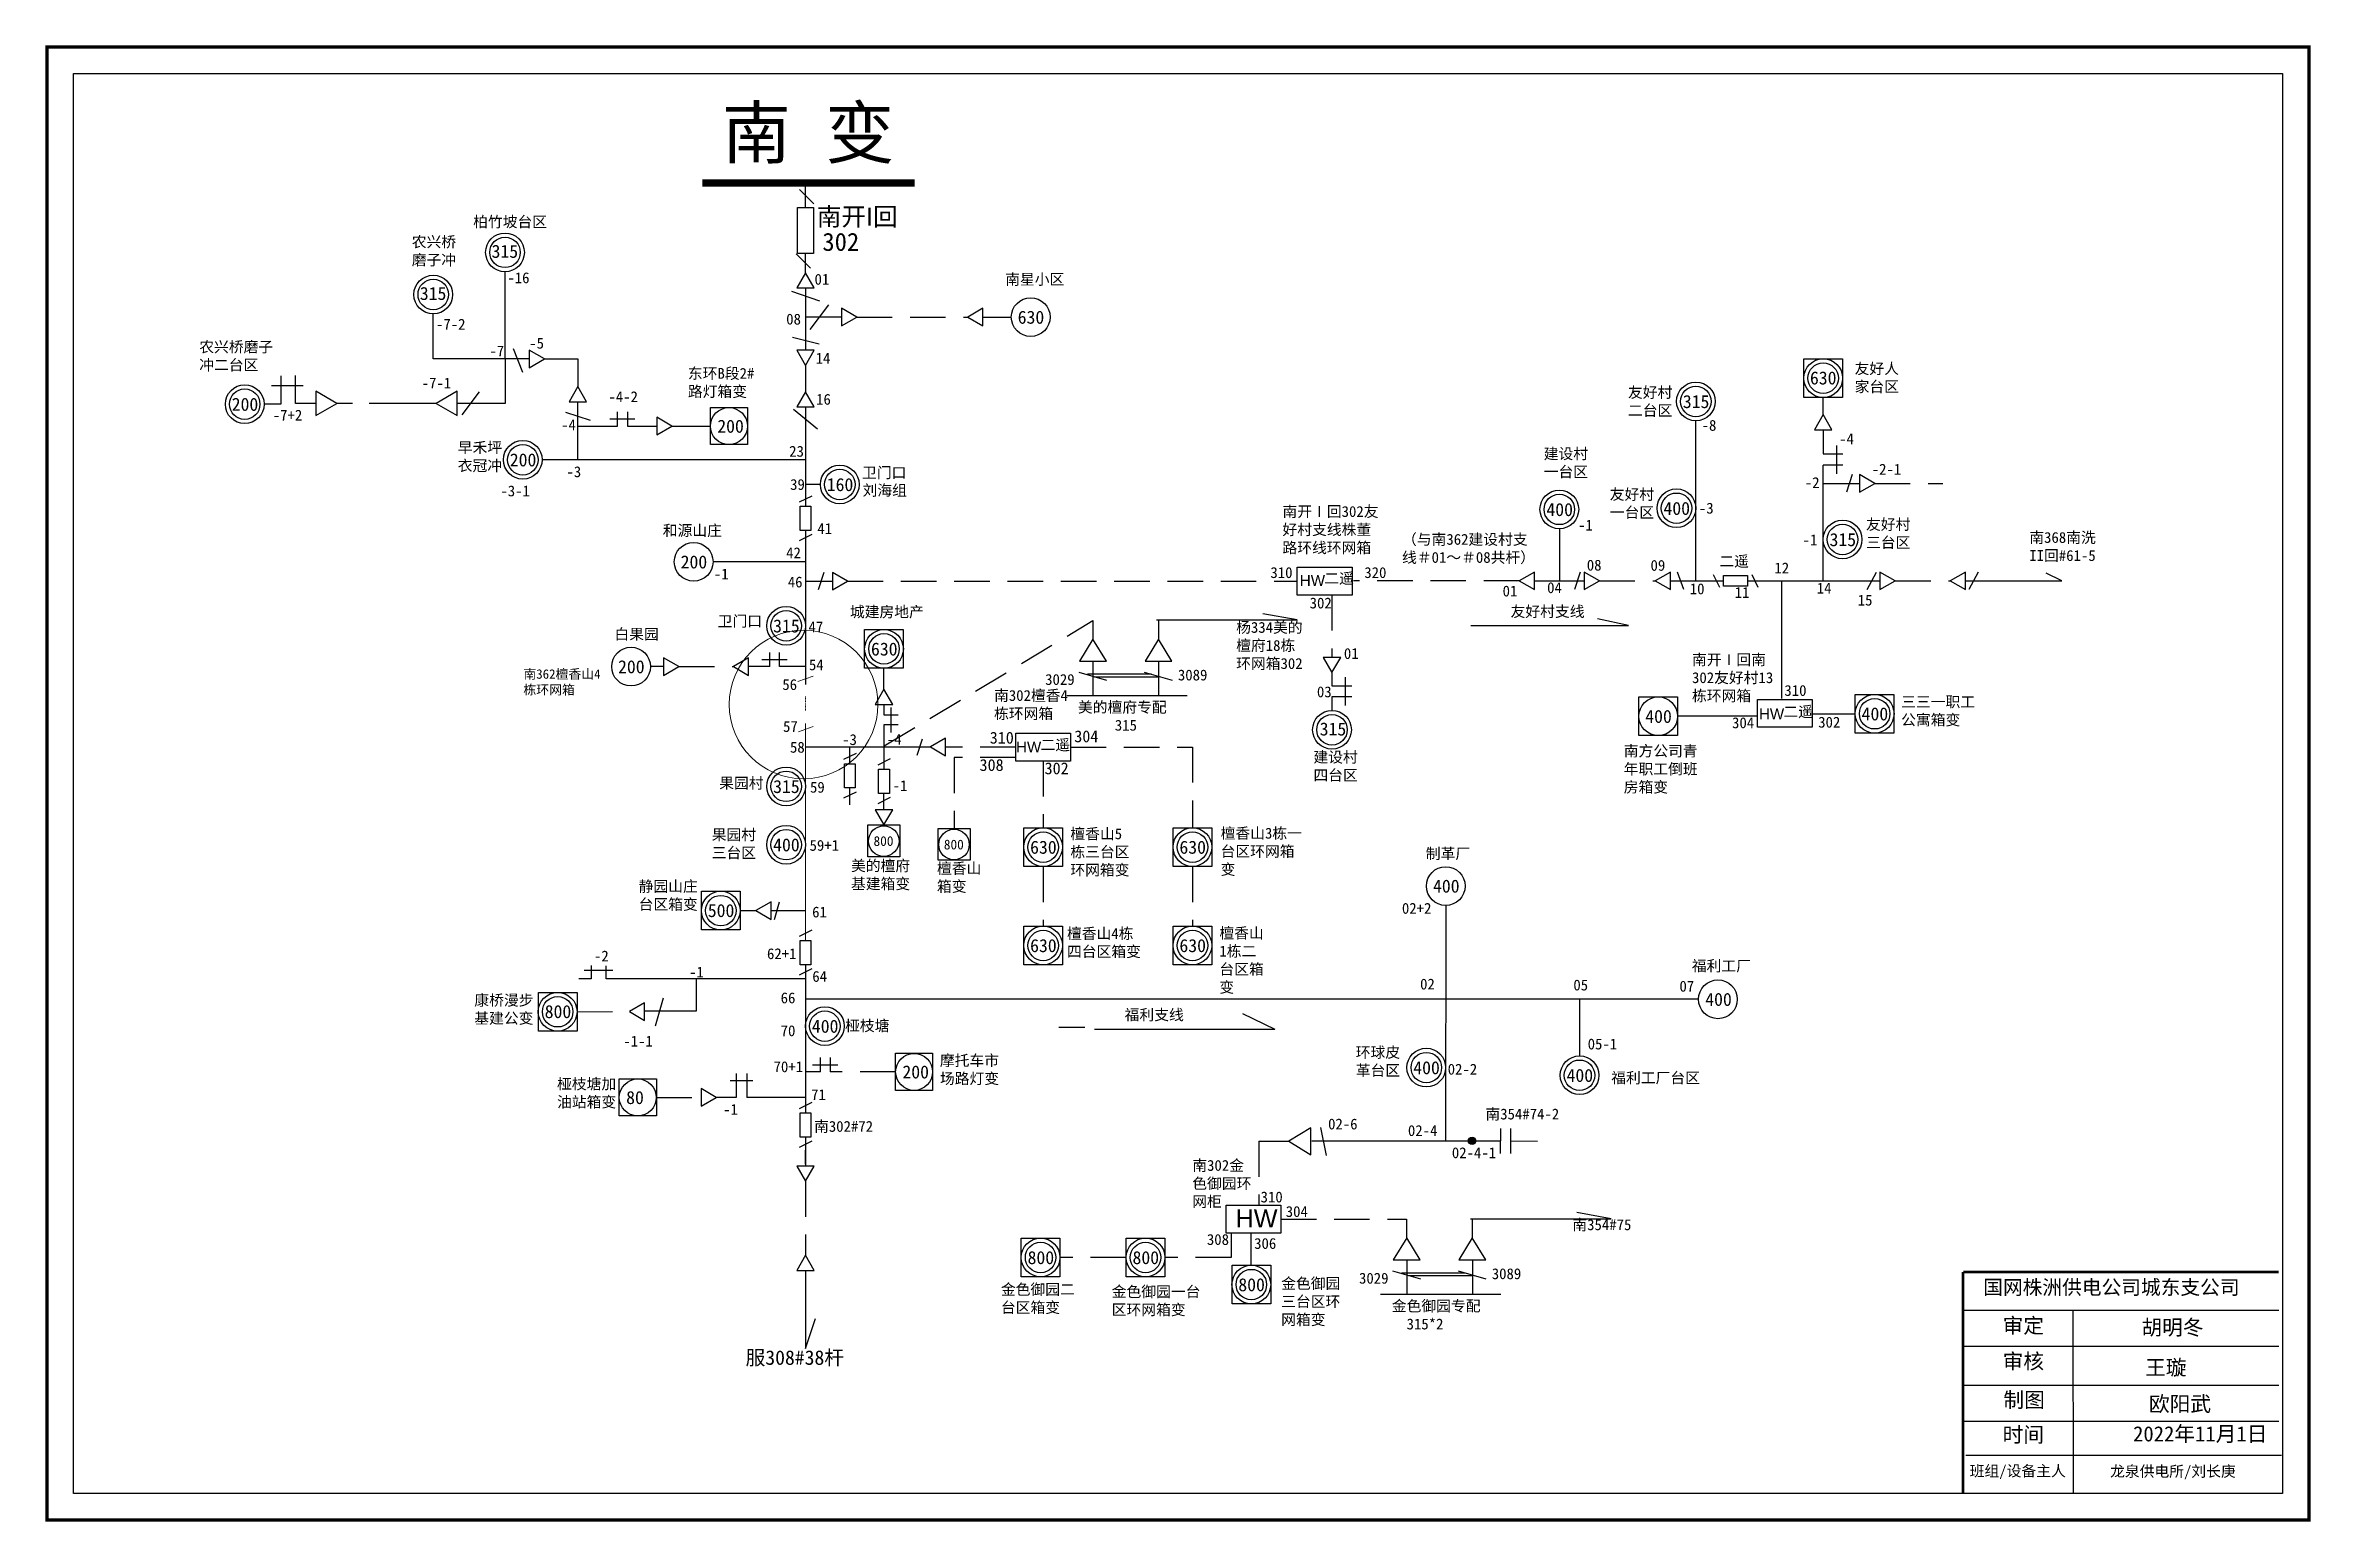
# Model space of a CAD drawing. Extents: x 18 to 332, y 9 to 213.
import ezdxf

# ---------------------------------------------------------------- set-up
doc = ezdxf.new("R2010")
doc.units = 0
doc.header["$LTSCALE"] = 0.774411
for name, pattern in [('ACAD_ISO02W100', [15, 12, -3]), ('DASHDOT', [1, 0.5, -0.25, 0, -0.25]), ('DASHED2', [9.525, 6.35, -3.175])]:
    doc.linetypes.add(name, pattern=pattern)
doc.layers.get('0').update_dxf_attribs({"linetype": 'CONTINUOUS'})
doc.layers.add('0-RefEdit0', color=7, linetype='CONTINUOUS')
doc.layers.add('Layer2', color=1, linetype='CONTINUOUS')
doc.styles.add('仿宋_txtstyle_2.00_0_0', font='simsun.ttc', dxfattribs={"height": 2})
doc.styles.add('宋体_txtstyle_0.00_0_0', font='')
doc.styles.add('宋体_txtstyle_1.50_0_0', font='SIMSUN.TTC', dxfattribs={"height": 1.5})
doc.styles.add('宋体_txtstyle_2.10_0_0', font='SIMSUN.TTC', dxfattribs={"height": 2.1})
doc.styles.add('宋体_txtstyle_2.50_0_0', font='', dxfattribs={"height": 2.5})
doc.styles.add('宋体_txtstyle_5.91_0_0', font='', dxfattribs={"height": 5.910833})
doc.styles.add('宋体_txtstyle_6.53_0_0', font='', dxfattribs={"height": 6.525512})
doc.styles.get('宋体_txtstyle_0.00_0_0').set_extended_font_data('宋体')
doc.styles.get('宋体_txtstyle_2.50_0_0').set_extended_font_data('宋体')
doc.styles.get('宋体_txtstyle_5.91_0_0').set_extended_font_data('宋体')
doc.styles.get('宋体_txtstyle_6.53_0_0').set_extended_font_data('宋体')

msp = doc.modelspace()

# ---------------------------------------------------------------- hatches: boundary and pattern name
at = {"linetype": 'Continuous'}
h = msp.add_hatch(color=0, dxfattribs=at)
edge = h.paths.add_edge_path()
edge.add_arc((215.59, 61.62), 0.523, 0, 360)

# ---------------------------------------------------------------- linework, layer by layer
for p, q in [((124.5, 191.26), (122.51, 193.24)), ((81.78, 169.82), (81.78, 181.86)), ((124.04, 182.37), (122.06, 184.35)), ((71.85, 169.8), (71.85, 176.03)), ((128.35, 175.59), (123.36, 175.59)), ((124.01, 173.87), (126.59, 177.3)), ((121.56, 172.82), (125.26, 171.87)), ((85.13, 169.8), (71.85, 169.8)), ((91.86, 155.85), (91.86, 163.88)), ((90.17, 162.45), (93.55, 161.32)), ((125.02, 160.1), (121.7, 162.81)), ((123.36, 155.85), (86.92, 155.85)), ((268.19, 153.79), (267.42, 151.37)), ((125.42, 152.43), (123.36, 152.43)), ((264.18, 152.58), (269.22, 152.58)), ((123.36, 141.73), (110.55, 141.73)), ((119.76, 127.23), (119.76, 129.2)), ((118.4, 127.23), (115.48, 127.23)), ((123.36, 127.23), (119.76, 127.23)), ((134.22, 122), (134.22, 120.54)), ((134.22, 119.18), (134.22, 113.05)), ((123.36, 116.12), (140.64, 116.11)), ((129.49, 113.8), (129.49, 116.12)), ((129.49, 108.12), (129.49, 110.44)), ((134.21, 107.42), (134.22, 109.69)), ((92.71, 85.22), (96.7, 85.22)), ((93.69, 85.89), (93.69, 84.05)), ((95.78, 84.05), (95.78, 85.83)), ((93.69, 84.05), (91.98, 84.05)), ((183.84, 79.23), (188.28, 77.05)), ((230.47, 81.14), (230.47, 73.37)), ((162.01, 77.29), (158.42, 77.29)), ((163.36, 77.05), (188.28, 77.05)), ((112.94, 69.98), (116.09, 69.98)), ((113.77, 70.92), (113.77, 67.61)), ((115.23, 70.92), (115.23, 67.61)), ((113.76, 67.62), (111, 67.62)), ((193.41, 61.63), (211.92, 61.63)), ((123.36, 43.63), (123.36, 32.9)), ((283.56, 38.2), (327.21, 38.2)), ((298.71, 38.2), (298.75, 12.84)), ((283.56, 33.23), (327.21, 33.23)), ((283.56, 27.81), (327.21, 27.81)), ((283.56, 22.83), (327.21, 22.83)), ((283.93, 18.12), (327.58, 18.12))]:
    msp.add_line(p, q, dxfattribs=at)
at = {"linetype": 'ACAD_ISO02W100'}
msp.add_line((123.36, 190.76), (123.36, 193.85), dxfattribs=at)
at = {"color": 0, "linetype": 'Continuous'}
for p, q in [((123.36, 181.72), (123.36, 184.37)), ((81.79, 169.79), (81.79, 163.64)), ((81.79, 163.64), (75.18, 163.64)), ((78.18, 165.23), (75.79, 162.05)), ((246.56, 139.1), (246.56, 161.24)), ((266.02, 157.82), (266.02, 153.91)), ((264.18, 156.66), (266.91, 156.66)), ((264.18, 139.1), (264.18, 155.12)), ((266.91, 155.12), (264.18, 155.12)), ((125.91, 140.27), (125.13, 137.84)), ((230.56, 140.3), (229.78, 137.88)), ((244.91, 137.89), (244.04, 140.31)), ((270.27, 137.89), (271.57, 140.31)), ((285.63, 140.31), (284.33, 137.89)), ((163.12, 133.6), (163.12, 130.94)), ((171.94, 133.69), (191.41, 133.69)), ((172.19, 133.6), (172.19, 130.94)), ((191.41, 133.69), (186.64, 134.54)), ((215.41, 132.91), (237.25, 132.91)), ((237.25, 132.91), (232.97, 133.85)), ((161.16, 126.47), (165.01, 125.37)), ((171.24, 126.17), (162.4, 126.17)), ((172.24, 125.79), (163.36, 125.79)), ((170.24, 126.47), (174.08, 125.37)), ((198.05, 125.76), (198.05, 121.85)), ((176.16, 123.18), (159.51, 123.18)), ((196.21, 124.59), (198.94, 124.59)), ((198.94, 123.06), (196.21, 123.06)), ((138.81, 114.99), (139.54, 117.26)), ((119.08, 92.26), (119.77, 94.68)), ((118.6, 93.47), (123.36, 93.47)), ((102.61, 77.54), (103.71, 81.39)), ((125.42, 71.16), (123.36, 71.16)), ((195.46, 59.6), (194.67, 63.45)), ((220.97, 61.6), (224.66, 61.58)), ((206.54, 50.77), (206.54, 48.1)), ((215.36, 50.85), (234.84, 50.85)), ((215.62, 50.77), (215.62, 48.1)), ((234.84, 50.85), (230.07, 51.7)), ((204.59, 43.63), (208.44, 42.53)), ((214.67, 43.33), (205.83, 43.33)), ((215.67, 42.95), (206.79, 42.95)), ((213.67, 43.63), (217.51, 42.53)), ((219.59, 40.34), (202.94, 40.34))]:
    msp.add_line(p, q, dxfattribs=at)
at = {"color": 7}
for p, q in [((123.36, 179.62), (123.36, 171)), ((123.36, 163.17), (123.36, 149.41))]:
    msp.add_line(p, q, dxfattribs=at)
at = {"linetype": 'DASHED2'}
for p, q in [((130.45, 175.59), (145.81, 175.59)), ((84.25, 167.91), (82.93, 171.2)), ((91.86, 169.8), (91.86, 165.98)), ((123.36, 168.9), (123.36, 165.27)), ((271.32, 152.58), (280.72, 152.58)), ((274.14, 139.1), (281.75, 139.1)), ((134.26, 116.25), (163.12, 133.6)), ((105.83, 127.23), (113.38, 127.23)), ((160.04, 116.1), (176.9, 116.1)), ((176.9, 116.1), (176.9, 104.94)), ((152.45, 114.64), (143.93, 114.64)), ((143.93, 114.64), (143.93, 104.84)), ((156.24, 114.17), (156.24, 104.94)), ((156.24, 99.58), (156.24, 91.33)), ((176.9, 99.58), (176.9, 91.33)), ((91.74, 79.48), (98.99, 79.51)), ((102.72, 67.62), (108.9, 67.62)), ((186.07, 61.56), (190.24, 61.56)), ((186.07, 61.56), (186.07, 52.75)), ((123.36, 56.02), (123.37, 45.77)), ((189.13, 50.77), (206.54, 50.77)), ((182.25, 48.77), (182.25, 45.48)), ((185.05, 44.41), (185.05, 48.77)), ((167.73, 45.48), (158.57, 45.48)), ((182.25, 45.48), (173.09, 45.48))]:
    msp.add_line(p, q, dxfattribs=at)
for p, q in [((147.91, 175.59), (151.84, 175.59)), ((87.23, 169.8), (91.86, 169.8)), ((264.18, 162.11), (264.18, 164.46)), ((124.23, 150.83), (122.49, 149.97)), ((124.23, 145.49), (122.49, 144.62)), ((123.36, 146.05), (123.36, 124.75)), ((224.23, 139.09), (231.12, 139.09)), ((248.94, 139.97), (249.81, 138.23)), ((254.29, 139.97), (255.15, 138.23)), ((283.85, 139.1), (297.18, 139.1)), ((297.18, 139.1), (295.03, 140.18)), ((103.73, 127.23), (101.9, 127.23)), ((130.35, 115.23), (128.62, 114.36)), ((135.09, 114.47), (133.35, 113.61)), ((130.35, 109.88), (128.62, 109.02)), ((135.09, 109.13), (133.35, 108.26)), ((211.95, 94.19), (211.92, 61.63)), ((124.22, 90.77), (122.49, 89.9)), ((124.22, 85.42), (122.49, 84.56)), ((123.36, 85.98), (123.36, 65.49)), ((123.36, 84.05), (95.78, 84.05)), ((108.25, 84.05), (108.25, 79.55)), ((108.25, 79.55), (101.14, 79.55)), ((246.94, 81.2), (123.36, 81.2)), ((123.36, 67.6), (115.22, 67.6)), ((124.23, 66.91), (122.49, 66.05)), ((219.55, 59.87), (219.56, 63.33)), ((220.96, 59.87), (220.97, 63.32)), ((124.23, 61.57), (122.49, 60.7)), ((123.36, 62.13), (123.36, 58.12)), ((123.37, 58.37), (123.37, 60.35)), ((123.37, 60.35), (123.37, 58.37)), ((211.92, 61.63), (219.55, 61.6)), ((123.36, 32.9), (124.73, 37.06))]:
    msp.add_line(p, q)
at = {"color": 0}
for p, q in [((50.74, 167.46), (50.74, 163.54)), ((52.79, 163.64), (52.79, 167.49)), ((50.74, 163.54), (48.44, 163.54)), ((49.45, 166.11), (53.85, 166.11)), ((55.59, 163.64), (52.79, 163.64)), ((264.18, 160.01), (264.18, 156.66)), ((258.39, 139.1), (258.39, 122.81)), ((163.12, 131.04), (161.26, 127.98)), ((164.99, 127.98), (163.12, 131.04)), ((172.19, 131.04), (170.34, 127.98)), ((174.07, 127.98), (172.19, 131.04)), ((161.26, 127.98), (164.99, 127.98)), ((163.17, 123.18), (163.17, 127.94)), ((170.34, 127.98), (174.07, 127.98)), ((172.25, 123.18), (172.25, 127.94)), ((258.39, 122.81), (258.39, 122.81)), ((255.03, 120.36), (244.04, 120.36)), ((262.65, 120.71), (268.62, 120.71)), ((193.3, 63.43), (190.25, 61.56)), ((193.3, 59.7), (193.3, 63.43)), ((190.25, 61.56), (193.3, 59.7)), ((206.55, 48.2), (204.69, 45.15)), ((208.42, 45.15), (206.55, 48.2)), ((215.62, 48.2), (213.76, 45.15)), ((217.5, 45.15), (215.62, 48.2)), ((204.69, 45.15), (208.42, 45.15)), ((206.6, 40.34), (206.6, 45.11)), ((213.76, 45.15), (217.5, 45.15)), ((215.68, 40.34), (215.68, 45.11))]:
    msp.add_line(p, q, dxfattribs=at)
at = {"color": 0, "linetype": 'ACAD_ISO02W100'}
msp.add_line((72.27, 163.64), (58.5, 163.64), dxfattribs=at)
at = {"color": 0, "linetype": 'DASHED2'}
for p, q in [((129.19, 139.06), (191.41, 139.06)), ((222.13, 139.09), (199.18, 139.09)), ((233.22, 139.1), (240.93, 139.1)), ((196.21, 137.13), (196.21, 128.5)), ((134.22, 124.1), (134.22, 127)), ((152.45, 116.1), (142.74, 116.1)), ((114.32, 93.47), (116.5, 93.47)), ((135.82, 71.16), (126.78, 71.16))]:
    msp.add_line(p, q, dxfattribs=at)
at = {"color": 7, "linetype": 'Continuous', "lineweight": 0, "ltscale": 0.353141}
msp.add_line((124.4, 125.93), (122.28, 125.15), dxfattribs=at)
at = {"color": 7, "linetype": 'DASHDOT', "lineweight": 0, "ltscale": 0.326983}
msp.add_line((123.36, 123.09), (123.36, 121.11), dxfattribs=at)
at = {"color": 7, "linetype": 'Continuous', "lineweight": 0, "ltscale": 0.19619}
for p, q in [((123.36, 119.36), (123.36, 89.34)), ((124.41, 118.95), (122.39, 118.21))]:
    msp.add_line(p, q, dxfattribs=at)
at = {"linetype": 'Continuous', "const_width": 0.455}
msp.add_lwpolyline([(18.39, 212.96), (331.41, 212.96), (331.41, 9.15), (18.39, 9.15)], close=True, dxfattribs=at)
at = {"linetype": 'Continuous'}
for points in [[(22.08, 209.28), (327.73, 209.28), (327.73, 12.84), (22.08, 12.84)], [(122.62, 149.41), (124.1, 149.41), (124.1, 146.05), (122.62, 146.05)], [(250.37, 138.36), (250.37, 139.84), (253.73, 139.84), (253.73, 138.36)], [(128.75, 113.8), (130.22, 113.8), (130.22, 110.44), (128.75, 110.44)], [(133.48, 113.05), (134.96, 113.05), (134.96, 109.69), (133.48, 109.69)], [(132, 105.32), (136.41, 105.32), (136.41, 100.92), (132, 100.92)], [(141.72, 104.84), (146.13, 104.84), (146.13, 100.44), (141.72, 100.44)], [(122.62, 89.34), (124.09, 89.34), (124.09, 85.98), (122.62, 85.98)], [(122.62, 65.49), (124.1, 65.49), (124.1, 62.13), (122.62, 62.13)]]:
    msp.add_lwpolyline(points, close=True, dxfattribs=at)
for points, const_width in [([(109.09, 194.14), (138.46, 194.14)], 1), ([(283.53, 43.46), (283.52, 12.84)], 0.35), ([(283.56, 43.46), (327.21, 43.46)], 0.35)]:
    msp.add_lwpolyline(points, dxfattribs=dict(at, const_width=const_width))
at = {"linetype": 'ACAD_ISO02W100'}
msp.add_lwpolyline([(124.46, 184.37), (122.25, 184.37), (122.25, 190.76), (124.46, 190.76)], close=True, dxfattribs=at)
for points in [[(123.36, 181.72), (122.14, 179.62), (124.57, 179.62)], [(130.45, 175.59), (128.35, 176.8), (128.35, 174.37)], [(145.81, 175.59), (147.91, 174.37), (147.91, 176.8)], [(87.23, 169.8), (85.13, 171.02), (85.13, 168.59)], [(123.36, 168.9), (124.57, 171), (122.15, 171)], [(261.5, 169.82), (266.85, 169.82), (266.85, 164.46), (261.5, 164.46)], [(91.86, 165.98), (90.65, 163.88), (93.07, 163.88)], [(110.21, 163.07), (115.33, 163.07), (115.33, 157.94), (110.21, 157.94)], [(123.36, 165.27), (122.15, 163.17), (124.57, 163.17)], [(104.88, 160.51), (102.78, 161.72), (102.78, 159.29)], [(264.18, 162.11), (262.96, 160.01), (265.39, 160.01)], [(271.32, 152.58), (269.22, 153.79), (269.22, 151.37)], [(129.19, 139.06), (127.09, 140.27), (127.09, 137.84)], [(222.13, 139.09), (224.23, 137.88), (224.23, 140.3)], [(233.22, 139.1), (231.12, 140.31), (231.12, 137.89)], [(240.93, 139.1), (243.03, 137.89), (243.03, 140.31)], [(274.14, 139.1), (272.04, 140.31), (272.04, 137.89)], [(281.75, 139.1), (283.85, 137.89), (283.85, 140.31)], [(131.54, 132.36), (136.89, 132.36), (136.89, 127), (131.54, 127)], [(105.83, 127.23), (103.73, 128.44), (103.73, 126.02)], [(113.38, 127.23), (115.48, 126.02), (115.48, 128.44)], [(196.21, 126.4), (197.43, 128.5), (195, 128.5)], [(134.22, 124.1), (133.01, 122), (135.43, 122)], [(238.69, 123.04), (244.04, 123.04), (244.04, 117.68), (238.69, 117.68)], [(268.62, 123.39), (273.97, 123.39), (273.97, 118.03), (268.62, 118.03)], [(140.64, 116.11), (142.74, 114.89), (142.75, 117.31)], [(134.2, 105.32), (135.42, 107.42), (133, 107.43)], [(153.57, 104.94), (158.92, 104.94), (158.92, 99.58), (153.57, 99.58)], [(174.22, 104.94), (179.58, 104.94), (179.58, 99.58), (174.22, 99.58)], [(114.32, 90.79), (108.97, 90.79), (108.97, 96.15), (114.32, 96.15)], [(116.5, 93.47), (118.6, 92.26), (118.6, 94.68)], [(153.57, 91.33), (158.92, 91.33), (158.92, 85.98), (153.57, 85.98)], [(174.22, 91.33), (179.58, 91.33), (179.58, 85.98), (174.22, 85.98)], [(91.74, 76.81), (86.39, 76.81), (86.39, 82.16), (91.74, 82.16)], [(98.99, 79.51), (101.09, 78.29), (101.09, 80.72)], [(135.82, 73.73), (140.95, 73.73), (140.95, 68.6), (135.82, 68.6)], [(97.59, 70.19), (102.72, 70.19), (102.72, 65.06), (97.59, 65.06)], [(111, 67.62), (108.9, 68.84), (108.9, 66.41)], [(123.36, 56.02), (124.57, 58.12), (122.15, 58.12)], [(153.22, 48.16), (158.57, 48.16), (158.57, 42.8), (153.22, 42.8)], [(167.73, 48.16), (173.09, 48.16), (173.09, 42.8), (167.73, 42.8)], [(123.36, 45.8), (122.15, 43.7), (124.57, 43.7)], [(182.38, 44.41), (187.73, 44.41), (187.73, 39.05), (182.38, 39.05)]]:
    msp.add_lwpolyline(points, close=True)
at = {"color": 0, "linetype": 'Continuous'}
for points in [[(58.5, 163.64), (55.59, 165.32), (55.59, 161.96)], [(72.27, 163.64), (75.18, 161.96), (75.18, 165.32)], [(191.41, 140.99), (199, 140.99), (199, 137.13), (191.41, 137.13)], [(255.07, 122.7), (262.65, 122.7), (262.65, 118.84), (255.07, 118.84)], [(152.45, 118.03), (160.04, 118.03), (160.04, 114.17), (152.45, 114.17)], [(181.55, 52.7), (189.13, 52.7), (189.13, 48.84), (181.55, 48.84)]]:
    msp.add_lwpolyline(points, close=True, dxfattribs=at)
at = {"color": 7}
for centre, radius in [((81.78, 184.54), 2.68), ((71.85, 178.71), 2.68), ((154.52, 175.59), 2.68), ((264.18, 167.14), 2.68), ((45.76, 163.54), 2.68), ((246.56, 163.92), 2.68), ((112.77, 160.51), 2.56), ((84.24, 155.85), 2.68), ((128.1, 152.43), 2.68), ((227.67, 148.98), 2.68), ((243.88, 149.14), 2.68), ((266.86, 144.82), 2.68), ((107.88, 141.73), 2.68), ((120.68, 132.88), 2.68), ((134.22, 129.68), 2.68), ((99.22, 127.23), 2.68), ((241.36, 120.36), 2.68), ((271.3, 120.71), 2.68), ((196.21, 118.49), 2.68), ((120.68, 110.66), 2.68), ((120.68, 102.59), 2.68), ((156.24, 102.26), 2.68), ((176.9, 102.26), 2.68), ((211.95, 96.87), 2.68), ((111.64, 93.47), 2.68), ((156.24, 88.65), 2.68), ((176.9, 88.65), 2.68), ((89.06, 79.48), 2.68), ((249.62, 81.2), 2.68), ((126.04, 77.49), 2.68), ((138.39, 71.16), 2.56), ((209.26, 71.75), 2.68), ((230.47, 70.69), 2.68), ((100.15, 67.62), 2.56), ((155.89, 45.48), 2.68), ((170.41, 45.48), 2.68), ((185.05, 41.73), 2.68)]:
    msp.add_circle(centre, radius, dxfattribs=at)
at = {"color": 0}
for centre in [(81.78, 184.54), (71.85, 178.71), (264.18, 167.14), (45.76, 163.54), (246.56, 163.92), (84.24, 155.85), (128.1, 152.43), (227.67, 148.98), (243.88, 149.14), (266.86, 144.82), (120.68, 132.88), (134.22, 129.68), (271.3, 120.71), (196.21, 118.49), (120.68, 110.66), (120.68, 102.59), (156.24, 102.26), (176.9, 102.26), (111.64, 93.47), (156.24, 88.65), (176.9, 88.65), (89.06, 79.48), (126.04, 77.49), (209.26, 71.75), (230.47, 70.69), (155.89, 45.48), (170.41, 45.48), (185.05, 41.73)]:
    msp.add_circle(centre, 2.11, dxfattribs=at)
at = {"color": 12, "linetype": 'Continuous', "lineweight": 0, "ltscale": 0.326983, "true_color": 0xc00000}
msp.add_circle((123.09, 121.99), 10.28, dxfattribs=at)
at = {"linetype": 'Continuous'}
for centre in [(134.19, 103.09), (143.91, 102.61)]:
    msp.add_circle(centre, 2.11, dxfattribs=at)
at = {"color": 0, "linetype": 'Continuous'}
msp.add_circle((215.59, 61.62), 0.523, dxfattribs=at)
at = {"layer": '0-RefEdit0', "color": 7, "linetype": 'ByBlock', "ltscale": 2}
msp.add_line((121.41, 179.16), (125.3, 177.86), dxfattribs=at)
at = {"layer": '0-RefEdit0', "ltscale": 2}
for p, q in [((91.86, 160.51), (97.35, 160.51)), ((96.28, 161.49), (99.75, 161.49)), ((97.35, 160.51), (97.35, 162.48)), ((98.71, 162.48), (98.71, 160.51)), ((98.71, 160.51), (102.78, 160.51)), ((118.4, 127.23), (118.4, 129.2)), ((117.32, 128.21), (120.8, 128.21)), ((134.22, 120.54), (136.19, 120.54)), ((136.19, 119.18), (134.22, 119.18)), ((135.21, 118.1), (135.21, 121.58)), ((124.34, 72.14), (127.82, 72.14)), ((125.42, 71.16), (125.42, 73.13)), ((126.78, 73.13), (126.78, 71.16))]:
    msp.add_line(p, q, dxfattribs=at)
at = {"layer": '0-RefEdit0', "color": 7, "ltscale": 2}
msp.add_line((104.88, 160.51), (110.21, 160.51), dxfattribs=at)
at = {"layer": '0-RefEdit0', "color": 0, "linetype": 'ByBlock', "ltscale": 2}
for p, q in [((227.67, 146.3), (227.67, 139.09)), ((123.36, 139.06), (127.09, 139.06)), ((243.03, 139.1), (250.37, 139.1)), ((253.73, 139.1), (272.04, 139.1)), ((196.21, 126.4), (196.21, 124.59)), ((196.21, 123.06), (196.21, 121.17))]:
    msp.add_line(p, q, dxfattribs=at)

# ---------------------------------------------------------------- texts
at = {"style": '宋体_txtstyle_2.50_0_0'}
for s, p in [('-16', (82.11, 180.28)), ('-7-2', (72.23, 173.85)), ('-5', (85.13, 171.23)), ('-7', (79.62, 170.15)), ('-4-2', (96.09, 163.82)), ('-4', (89.54, 159.92)), ('23', (121.1, 156.27)), ('-3', (90.28, 153.44)), ('-3-1', (81.14, 150.79))]:
    msp.add_text(s, height=1.5, dxfattribs=at).set_placement(p)
at = {"linetype": 'Continuous', "attachment_point": 1}
for s, insert, char_height, width, style in [('南 变', (111.79, 204.6), 7, 27.4955, '宋体_txtstyle_0.00_0_0'), ('南开{\\fArial|b0|i0|c0|p32;I\\f\uffbfﾬￌﾣﾤ_GB2312|b0|i0|c134|p32;回}', (124.91, 190.75), 2.5, 18.2699, '宋体_txtstyle_0.00_0_0'), ('302', (125.69, 187.25), 2.5, 5.6554, '宋体_txtstyle_0.00_0_0'), ('国网株洲供电公司城东支公司', (286.33, 42.36), 2, 57.4126, '仿宋_txtstyle_2.00_0_0'), ('审定', (289.01, 37.11), 2.1, 16.423, '宋体_txtstyle_0.00_0_0'), ('胡明冬', (308.22, 36.86), 2.1, 16.423, '宋体_txtstyle_2.10_0_0'), ('审核', (289.01, 32.17), 2.1, 16.423, '宋体_txtstyle_0.00_0_0'), ('{\\fSimSun|b0|i0|c134|p2;王璇}', (308.73, 31.32), 2.1, 23.1377, '宋体_txtstyle_0.00_0_0'), ('制图', (289.12, 26.83), 2.1, 16.423, '宋体_txtstyle_0.00_0_0'), ('欧阳武', (309.26, 26.28), 2.1, 16.423, '宋体_txtstyle_2.10_0_0'), ('时间', (289.01, 22.02), 2.1, 16.423, '宋体_txtstyle_0.00_0_0'), ('2022年11月1日', (307.06, 22.13), 2.1, 23.2926, '宋体_txtstyle_2.10_0_0')]:
    msp.add_mtext(s, dxfattribs=dict(at, insert=insert, char_height=char_height, width=width, style=style))
at = {"attachment_point": 1, "style": '宋体_txtstyle_0.00_0_0'}
for s, insert, char_height, width in [('柏竹坡台区', (77.37, 189.53), 1.5, 25.3207), ('农兴桥磨子冲', (68.87, 186.75), 1.5, 7.6571), ('315', (79.92, 185.59), 1.8, 4.9053), ('315', (69.99, 179.76), 1.8, 4.9053), ('南星小区', (150.99, 181.57), 1.5, 21.6261), ('630', (152.72, 176.47), 1.8, 4.9053), ('630', (262.35, 168.07), 1.8, 4.9053), ('200', (43.96, 164.42), 1.8, 4.9053), ('315', (244.76, 164.8), 1.8, 4.9053), ('200', (111.15, 161.39), 1.8, 4.9053), ('早禾坪衣冠冲', (75.24, 158.29), 1.5, 7.0984), ('200', (82.44, 156.73), 1.8, 4.9053), ('卫门口', (131.18, 154.82), 1.5, 16.4292), ('160', (126.3, 153.31), 1.8, 4.9053), ('南开Ⅰ回302友好村支线株董路环线环网箱', (189.36, 149.44), 1.5, 14.1852), ('400', (225.88, 149.86), 1.8, 4.9053), ('400', (242.08, 150.02), 1.8, 4.9053), ('315', (265.06, 145.7), 1.8, 4.9053), ('200', (106.08, 142.61), 1.8, 4.9053), ('城建房地产', (129.5, 135.56), 1.5, 10.9766), ('卫门口', (111.21, 134.27), 1.5, 7.2304), ('315', (118.88, 133.76), 1.8, 4.9053), ('630', (132.42, 130.56), 1.8, 4.9053), ('南开Ⅰ回南302友好村13栋环网箱', (246.03, 128.95), 1.5, 12.6346), ('200', (97.42, 128.11), 1.8, 4.9053), ('三三一职工公寓箱变', (274.97, 123.11), 1.5, 11.1445), ('315', (194.51, 119.5), 1.8, 4.9053), ('400', (239.56, 121.24), 1.8, 4.9053), ('400', (269.5, 121.59), 1.8, 4.9053), ('{\\fSimSun|b0|i0|c134|p2;-3}', (128.43, 117.88), 1.5, 10.7367), ('{\\fSimSun|b0|i0|c134|p2;-4}', (134.62, 117.92), 1.5, 10.7367), ('{\\fSimSun|b0|i0|c134|p2;310}', (148.85, 118.21), 1.6338, 10.7367), ('304', (160.55, 118.4), 1.634, 10.7367), ('南方公司青年职工倒班房箱变', (236.58, 116.32), 1.5, 12.0933), ('{\\fSimSun|b0|i0|c134|p2;308}', (147.44, 114.43), 1.6338, 10.7367), ('302', (156.44, 113.97), 1.634, 10.7367), ('315', (118.88, 111.54), 1.8, 4.9053), ('{\\fSimSun|b0|i0|c134|p2;-1}', (135.41, 111.51), 1.5, 10.7367), ('{\\fSimSun|b0|i0|c134|p2;800}', (132.77, 103.77), 1.3528, 2.8453), ('400', (118.88, 103.47), 1.8, 4.9053), ('美的檀府基建箱变', (129.66, 100.44), 1.5, 9.8377), ('{\\fSimSun|b0|i0|c134|p2;800}', (142.5, 103.29), 1.3528, 2.8453), ('630', (154.44, 103.14), 1.8, 4.9053), ('630', (175.1, 103.14), 1.8, 4.9053), ('制革厂', (209.19, 102.12), 1.5, 7.4219), ('静园山庄台区箱变', (100.27, 97.59), 1.5, 9.2011), ('檀香山箱变', (141.55, 100.08), 1.5, 7.7594), ('400', (210.19, 97.76), 1.8, 4.9053), ('02+2', (205.89, 94.54), 1.5, 16.4292), ('{\\fSimSun|b0|i0|c134|p2;-2}', (94.09, 87.94), 1.5, 16.4292), ('630', (154.44, 89.53), 1.8, 4.9053), ('630', (175.1, 89.53), 1.8, 4.9053), ('{\\fSimSun|b0|i0|c134|p2;-1}', (107.25, 85.72), 1.5, 16.4292), ('{\\C0;康桥漫步基建公变}', (77.53, 81.83), 1.5, 9.983), ('05', (229.61, 83.93), 1.5, 16.4292), ('07', (244.29, 83.76), 1.5, 16.4292), ('400', (247.86, 82.09), 1.8, 4.9053), ('{\\fSimSun|b0|i0|c134|p2;-1-1}', (98.15, 76.16), 1.5, 16.4292), ('400', (124.24, 78.37), 1.8, 4.9053), ('05-1', (231.59, 75.77), 1.5, 16.4292), ('摩托车市场路灯变', (141.96, 73.49), 1.5, 8.8514), ('400', (207.46, 72.63), 1.8, 4.9053), ('02-2', (212.22, 72.28), 1.5, 5.9421), ('{\\C0;桠枝塘加油站箱变}', (88.98, 70.25), 1.5, 9.0965), ('200', (136.77, 72.05), 1.8, 4.9053), ('400', (228.67, 71.57), 1.8, 4.9053), ('80', (98.54, 68.51), 1.8, 4.9053), ('-1', (111.97, 66.72), 1.5, 16.4292), ('南354#74-2', (217.44, 66.08), 1.5, 16.4292), ('南302#72', (124.54, 64.37), 1.5, 8.7965), ('02-6', (195.67, 64.7), 1.5, 16.4292), ('02-4', (206.72, 63.79), 1.5, 16.4292), ('02-4-1', (212.8, 60.72), 1.5, 7.2021), ('800', (154.09, 46.36), 1.8, 4.9053), ('800', (168.61, 46.36), 1.8, 4.9053), ('800', (183.25, 42.61), 1.8, 4.9053)]:
    msp.add_mtext(s, dxfattribs=dict(at, insert=insert, char_height=char_height, width=width))
at = {"color": 7, "char_height": 1.5, "attachment_point": 1, "style": '宋体_txtstyle_0.00_0_0'}
for s, insert, width in [('{\\fSimSun|b0|i0|c134|p2;01}', (124.61, 181.57), 6.7991), ('{\\fSimSun|b0|i0|c134|p2;08}', (120.69, 176.06), 6.7991), ('{\\fSimSun|b0|i0|c134|p2;14}', (124.76, 170.65), 6.7991), ('和源山庄', (103.61, 146.82), 8.5699), ('41', (125, 147.08), 16.3078), ('42', (120.68, 143.73), 6.239), ('-1', (110.68, 140.79), 5.6965), ('白果园', (96.92, 132.47), 20.9583), ('{\\fSimSun|b0|i0|c134|p2;47}', (123.77, 133.47), 6.6459), ('58', (121.21, 116.82), 6.239), ('{\\fSimSun|b0|i0|c134|p2;59}', (123.98, 111.29), 6.239), ('{\\fSimSun|b0|i0|c134|p2;59+1}', (123.92, 103.25), 6.239), ('{\\fSimSun|b0|i0|c134|p2;61}', (124.28, 94.03), 9.7291), ('{\\fSimSun|b0|i0|c134|p2;62+1}', (118.03, 88.26), 9.7291), ('64', (124.3, 85.12), 7.7309), ('福利工厂', (246, 86.58), 22.1821), ('66', (119.92, 82.15), 13.4762), ('02', (208.4, 84.06), 11.6873), ('桠枝塘', (128.84, 78.31), 7.3485), ('福利支线', (167.52, 79.81), 9.3002), ('{\\fSimSun|b0|i0|c134|p2;70}', (119.92, 77.6), 9.7291), ('70+1', (118.94, 72.62), 9.7291), ('福利工厂台区', (234.85, 71.09), 22.1821), ('71', (124.14, 68.76), 14.0165)]:
    msp.add_mtext(s, dxfattribs=dict(at, insert=insert, width=width))
at = {"color": 0, "attachment_point": 1}
for s, insert, char_height, width, style in [('农兴桥磨子冲二台区', (39.47, 172.22), 1.5, 12.0042, '宋体_txtstyle_0.00_0_0'), ('友好人家台区', (268.53, 169.22), 1.5, 7.7925, '宋体_txtstyle_0.00_0_0'), ('{\\fSimSun|b0|i0|c134|p2;-7-1}', (70.25, 167.21), 1.5, 9.5101, '宋体_txtstyle_0.00_0_0'), ('友好村二台区', (237.17, 165.93), 1.5, 7.9003, '宋体_txtstyle_0.00_0_0'), ('{\\fSimSun|b0|i0|c134|p2;-7+2}', (49.64, 162.77), 1.5, 9.5101, '宋体_txtstyle_0.00_0_0'), ('-8', (247.36, 161.36), 1.5, 5.6965, '宋体_txtstyle_0.00_0_0'), ('建设村一台区', (225.51, 157.44), 1.5, 6.784, '宋体_txtstyle_0.00_0_0'), ('{\\fSimSun|b0|i0|c134|p2;-4}', (266.39, 159.5), 1.5, 5.6965, '宋体_txtstyle_0.00_0_0'), ('{\\fSimSun|b0|i0|c134|p2;-2-1}', (270.9, 155.29), 1.5, 5.6965, '宋体_txtstyle_0.00_0_0'), ('友好村一台区', (234.65, 151.82), 1.5, 7.6084, '宋体_txtstyle_0.00_0_0'), ('{\\fSimSun|b0|i0|c134|p2;-2}', (261.64, 153.44), 1.5, 5.6965, '宋体_txtstyle_0.00_0_0'), ('-1', (230.27, 147.56), 1.5, 5.6965, '宋体_txtstyle_0.00_0_0'), ('-3', (246.98, 149.9), 1.5, 5.6965, '宋体_txtstyle_0.00_0_0'), ('友好村三台区', (270.11, 147.66), 1.5, 7.4926, '宋体_txtstyle_0.00_0_0'), ('（与南362建设村支线＃01～＃08共杆）', (205.9, 145.59), 1.5, 18.8107, '宋体_txtstyle_0.00_0_0'), ('{\\fSimSun|b0|i0|c134|p2;-1}', (261.33, 145.51), 1.5, 5.6965, '宋体_txtstyle_0.00_0_0'), ('南368南洗II回#61-5', (292.7, 145.85), 1.5, 10.8825, '宋体_txtstyle_0.00_0_0'), ('08', (231.47, 142.02), 1.5, 5.6965, '宋体_txtstyle_0.00_0_0'), ('09', (240.29, 141.99), 1.5, 5.6965, '宋体_txtstyle_0.00_0_0'), ('二遥', (249.81, 142.56), 1.5, 9.6867, '宋体_txtstyle_0.00_0_0'), ('12', (257.43, 141.63), 1.5, 5.6965, '宋体_txtstyle_0.00_0_0'), ('{\\fSimSun|b0|i0|c134|p2;46}', (120.91, 139.69), 1.5, 6.6459, '宋体_txtstyle_0.00_0_0'), ('310', (187.69, 140.99), 1.5, 5.6965, '宋体_txtstyle_0.00_0_0'), ('{\\fArial|b0|i0|c0|p32;HW}', (191.76, 139.9), 1.5, 6.6459, '宋体_txtstyle_0.00_0_0'), ('320', (200.68, 140.99), 1.5, 5.6965, '宋体_txtstyle_0.00_0_0'), ('01', (219.82, 138.44), 1.5, 5.6965, '宋体_txtstyle_0.00_0_0'), ('04', (225.98, 138.9), 1.5, 5.6965, '宋体_txtstyle_0.00_0_0'), ('10', (245.72, 138.74), 1.5, 5.6965, '宋体_txtstyle_0.00_0_0'), ('11', (251.94, 138.23), 1.5, 5.6965, '宋体_txtstyle_0.00_0_0'), ('14', (263.29, 138.84), 1.5, 5.6965, '宋体_txtstyle_0.00_0_0'), ('302', (193.12, 136.78), 1.5, 5.6965, '宋体_txtstyle_0.00_0_0'), ('友好村支线', (220.93, 135.61), 1.5, 72.2328, '宋体_txtstyle_0.00_0_0'), ('15', (268.96, 137.18), 1.5, 5.6965, '宋体_txtstyle_0.00_0_0'), ('杨334{\\C256;美的檀府18栋环网箱302}', (182.95, 133.41), 1.5, 9.772, '宋体_txtstyle_6.53_0_0'), ('01', (197.86, 129.79), 1.5, 5.6965, '宋体_txtstyle_0.00_0_0'), ('{\\fSimSun|b0|i0|c134|p2;南362檀香山4栋环网箱}', (84.32, 126.86), 1.307, 10.993, '宋体_txtstyle_0.00_0_0'), ('3029', (156.52, 126.2), 1.5, 5.6965, '宋体_txtstyle_0.00_0_0'), ('3089', (174.89, 126.82), 1.5, 5.6965, '宋体_txtstyle_0.00_0_0'), ('南302檀香4栋环网箱', (149.45, 123.99), 1.5, 11.3725, '宋体_txtstyle_0.00_0_0'), ('{\\C256;美的檀府}专配\\P     315', (161.06, 122.37), 1.5, 14.2119, '宋体_txtstyle_0.00_0_0'), ('03', (194.13, 124.49), 1.5, 5.6965, '宋体_txtstyle_0.00_0_0'), ('310', (258.81, 124.68), 1.5, 5.6965, '宋体_txtstyle_0.00_0_0'), ('304', (251.57, 120.21), 1.5, 5.6965, '宋体_txtstyle_0.00_0_0'), ('{\\fArial|b0|i0|c0|p32;HW}', (255.29, 121.45), 1.5, 6.6459, '宋体_txtstyle_0.00_0_0'), ('302', (263.49, 120.29), 1.5, 5.6965, '宋体_txtstyle_0.00_0_0'), ('{\\fArial|b0|i0|c0|p32;HW}', (152.49, 116.86), 1.5, 6.6459, '宋体_txtstyle_0.00_0_0'), ('建设村四台区', (193.64, 115.46), 1.5, 7.6908, '宋体_txtstyle_0.00_0_0'), ('檀香山5栋三台区环网箱变', (160.01, 104.85), 1.5, 8.7065, '宋体_txtstyle_0.00_0_0'), ('檀香山3栋一台区环网箱变', (180.8, 104.93), 1.5, 11.3725, '宋体_txtstyle_0.00_0_0'), ('500', (109.84, 94.38), 1.8, 4.9053, '宋体_txtstyle_0.00_0_0'), ('檀香山4栋四台区箱变', (159.54, 91.06), 1.5, 10.4949, '宋体_txtstyle_0.00_0_0'), ('檀香山1栋二台区箱变', (180.63, 91.12), 1.5, 7.1211, '宋体_txtstyle_0.00_0_0'), ('800', (87.27, 80.4), 1.8, 4.9053, '宋体_txtstyle_0.00_0_0'), ('南302金色御园环网柜', (176.88, 58.97), 1.5, 8.5284, '宋体_txtstyle_0.00_0_0'), ('310', (186.33, 54.6), 1.5, 5.6965, '宋体_txtstyle_0.00_0_0'), ('{\\fArial|b0|i0|c0|p32;HW}', (182.86, 52.14), 2.5, 6.6459, '宋体_txtstyle_0.00_0_0'), ('304', (189.81, 52.59), 1.5, 5.6965, '宋体_txtstyle_0.00_0_0'), ('南354#75', (229.47, 50.76), 1.5, 9.772, '宋体_txtstyle_6.53_0_0'), ('308', (178.9, 48.72), 1.5, 5.6965, '宋体_txtstyle_0.00_0_0'), ('306', (185.44, 48.17), 1.5, 5.6965, '宋体_txtstyle_0.00_0_0'), ('3089', (218.32, 43.98), 1.5, 5.6965, '宋体_txtstyle_0.00_0_0'), ('金色御园二台区箱变', (150.4, 41.82), 1.5, 10.9555, '宋体_txtstyle_5.91_0_0'), ('金色御园一台区环网箱变', (165.73, 41.51), 1.5, 13.4848, '宋体_txtstyle_0.00_0_0'), ('金色御园三台区环网箱变', (189.18, 42.64), 1.5, 9.2929, '宋体_txtstyle_0.00_0_0'), ('3029', (199.95, 43.36), 1.5, 5.6965, '宋体_txtstyle_0.00_0_0'), ('金色御园专配\\P  315*2', (204.49, 39.53), 1.5, 14.2119, '宋体_txtstyle_0.00_0_0')]:
    msp.add_mtext(s, dxfattribs=dict(at, insert=insert, char_height=char_height, width=width, style=style))
at = {"color": 7, "linetype": 'Continuous', "char_height": 1.5, "attachment_point": 1}
for s, insert, width, style in [('{\\fSimSun|b0|i0|c134|p2;16}', (124.83, 164.97), 2.0734, '宋体_txtstyle_0.00_0_0'), ('39', (121.23, 153.18), 2.0734, '宋体_txtstyle_0.00_0_0'), ('56', (120.15, 125.5), 8.3284, '宋体_txtstyle_1.50_0_0'), ('54', (123.83, 128.23), 8.3284, '宋体_txtstyle_0.00_0_0'), ('57', (120.25, 119.7), 8.3284, '宋体_txtstyle_1.50_0_0')]:
    msp.add_mtext(s, dxfattribs=dict(at, insert=insert, width=width, style=style))
at = {"color": 4, "char_height": 1.5, "width": 6.6459, "attachment_point": 1, "style": '宋体_txtstyle_0.00_0_0'}
for insert in [(195.14, 140.19), (258.67, 121.75), (155.88, 117.16)]:
    msp.add_mtext('二遥', dxfattribs=dict(at, insert=insert))
at = {"color": 1, "true_color": 0xff0000, "insert": (115.07, 32.63), "char_height": 2, "width": 30.91, "attachment_point": 1, "style": '仿宋_txtstyle_2.00_0_0'}
msp.add_mtext('服308#38杆', dxfattribs=at)
at = {"color": 7, "linetype": 'Continuous', "lineweight": 0, "ltscale": 0.667617, "char_height": 1.5, "attachment_point": 1, "style": '宋体_txtstyle_1.50_0_0'}
for s, insert in [('班组/设备主人', (284.45, 16.7)), ('龙泉供电所/刘长庚', (303.88, 16.65))]:
    msp.add_mtext(s, dxfattribs=dict(at, insert=insert))
at = {"layer": 'Layer2', "color": 7, "insert": (107.08, 168.55), "char_height": 1.5, "width": 10.1007, "attachment_point": 1, "style": '宋体_txtstyle_2.50_0_0'}
msp.add_mtext('东环B段2#路灯箱变', dxfattribs=at)
at = {"layer": 'Layer2', "color": 7, "linetype": 'Continuous', "char_height": 1.5, "attachment_point": 1, "style": '宋体_txtstyle_0.00_0_0'}
for s, insert, width in [('刘海组', (131.25, 152.38), 11.9817), ('{\\fKaiTi|b0|i0|c134|p49;果园村}', (111.42, 111.86), 6.6395), ('果园村三台区', (110.38, 104.73), 8.0136), ('环球皮革台区', (199.5, 74.62), 6.7644)]:
    msp.add_mtext(s, dxfattribs=dict(at, insert=insert, width=width))

doc.saveas('drawing.dxf')
